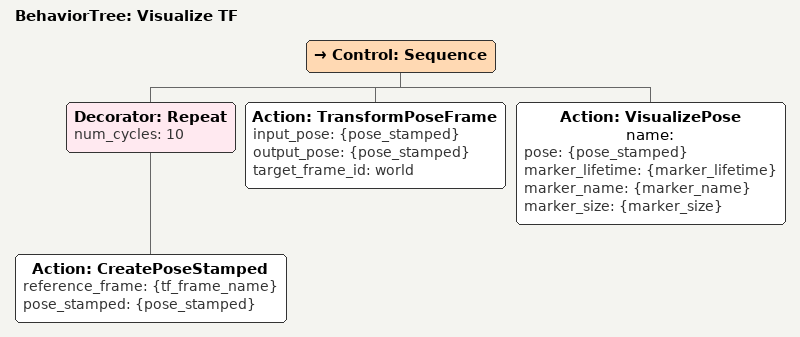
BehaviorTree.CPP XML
<?xml version="1.0" encoding="UTF-8" ?>
<root BTCPP_format="4" main_tree_to_execute="Visualize TF">
  <BehaviorTree ID="Visualize TF" _description="Visualize a TF frame.">
    <Control ID="Sequence">
      <Decorator ID="Repeat" num_cycles="10">
        <Action
          ID="CreatePoseStamped"
          reference_frame="{tf_frame_name}"
          pose_stamped="{pose_stamped}"
        />
      </Decorator>
      <Action
        ID="TransformPoseFrame"
        input_pose="{pose_stamped}"
        output_pose="{pose_stamped}"
        target_frame_id="world"
      />
      <Action
        ID="VisualizePose"
        name=""
        pose="{pose_stamped}"
        marker_lifetime="{marker_lifetime}"
        marker_name="{marker_name}"
        marker_size="{marker_size}"
      />
    </Control>
  </BehaviorTree>
</root>
